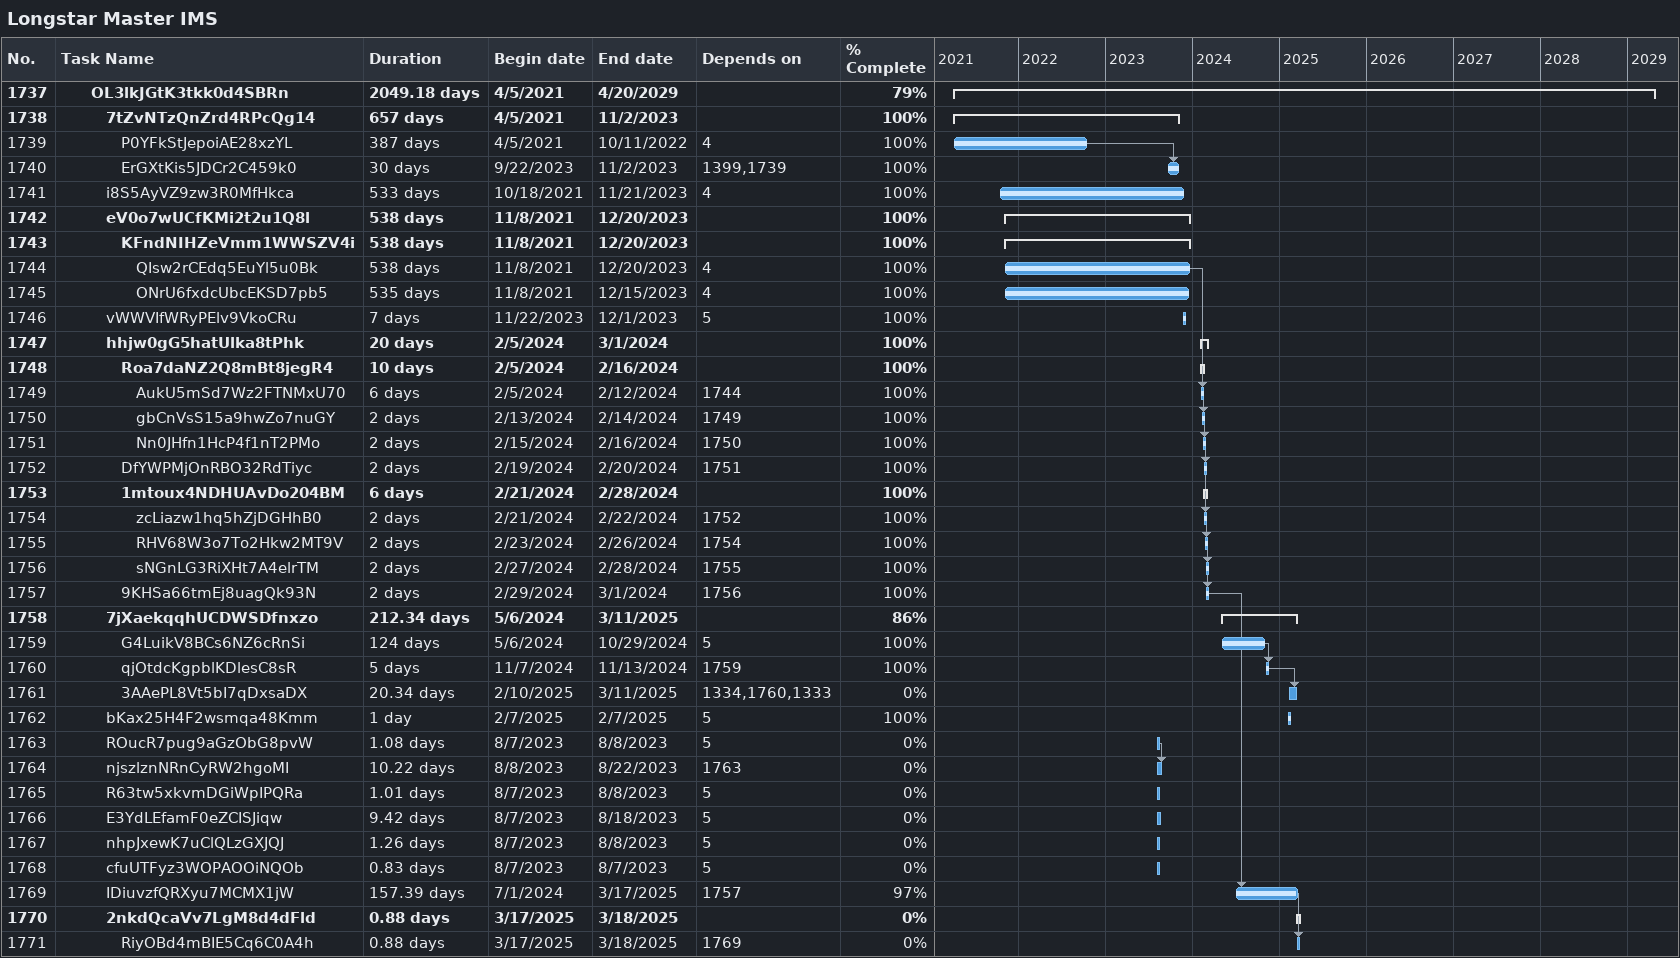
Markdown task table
Longstar Master IMS

| ID | Level | Task | Duration | Start | Finish | Predecessors | % complete |
|---|---|---|---|---|---|---|---|
| 1737 | 3 | **OL3lkJGtK3tkk0d4SBRn** | 2049.18d | 2021-04-05 | 2029-04-20 |  | 79 |
| 1738 | 4 | **7tZvNTzQnZrd4RPcQg14** | 657d | 2021-04-05 | 2023-11-02 |  | 100 |
| 1739 | 5 | P0YFkStJepoiAE28xzYL | 387d | 2021-04-05 | 2022-10-11 | 4 | 100 |
| 1740 | 5 | ErGXtKis5JDCr2C459k0 | 30d | 2023-09-22 | 2023-11-02 | 1399, 1739 | 100 |
| 1741 | 4 | i8S5AyVZ9zw3R0MfHkca | 533d | 2021-10-18 | 2023-11-21 | 4 | 100 |
| 1742 | 4 | **eV0o7wUCfKMi2t2u1Q8l** | 538d | 2021-11-08 | 2023-12-20 |  | 100 |
| 1743 | 5 | **KFndNIHZeVmm1WWSZV4i** | 538d | 2021-11-08 | 2023-12-20 |  | 100 |
| 1744 | 6 | QIsw2rCEdq5EuYl5u0Bk | 538d | 2021-11-08 | 2023-12-20 | 4 | 100 |
| 1745 | 6 | ONrU6fxdcUbcEKSD7pb5 | 535d | 2021-11-08 | 2023-12-15 | 4 | 100 |
| 1746 | 4 | vWWVIfWRyPElv9VkoCRu | 7d | 2023-11-22 | 2023-12-01 | 5 | 100 |
| 1747 | 4 | **hhjw0gG5hatUlka8tPhk** | 20d | 2024-02-05 | 2024-03-01 |  | 100 |
| 1748 | 5 | **Roa7daNZ2Q8mBt8jegR4** | 10d | 2024-02-05 | 2024-02-16 |  | 100 |
| 1749 | 6 | AukU5mSd7Wz2FTNMxU70 | 6d | 2024-02-05 | 2024-02-12 | 1744 | 100 |
| 1750 | 6 | gbCnVsS15a9hwZo7nuGY | 2d | 2024-02-13 | 2024-02-14 | 1749 | 100 |
| 1751 | 6 | Nn0JHfn1HcP4f1nT2PMo | 2d | 2024-02-15 | 2024-02-16 | 1750 | 100 |
| 1752 | 5 | DfYWPMjOnRBO32RdTiyc | 2d | 2024-02-19 | 2024-02-20 | 1751 | 100 |
| 1753 | 5 | **1mtoux4NDHUAvDo204BM** | 6d | 2024-02-21 | 2024-02-28 |  | 100 |
| 1754 | 6 | zcLiazw1hq5hZjDGHhB0 | 2d | 2024-02-21 | 2024-02-22 | 1752 | 100 |
| 1755 | 6 | RHV68W3o7To2Hkw2MT9V | 2d | 2024-02-23 | 2024-02-26 | 1754 | 100 |
| 1756 | 6 | sNGnLG3RiXHt7A4elrTM | 2d | 2024-02-27 | 2024-02-28 | 1755 | 100 |
| 1757 | 5 | 9KHSa66tmEj8uagQk93N | 2d | 2024-02-29 | 2024-03-01 | 1756 | 100 |
| 1758 | 4 | **7jXaekqqhUCDWSDfnxzo** | 212.34d | 2024-05-06 | 2025-03-11 |  | 86 |
| 1759 | 5 | G4LuikV8BCs6NZ6cRnSi | 124d | 2024-05-06 | 2024-10-29 | 5 | 100 |
| 1760 | 5 | qjOtdcKgpblKDlesC8sR | 5d | 2024-11-07 | 2024-11-13 | 1759 | 100 |
| 1761 | 5 | 3AAePL8Vt5bI7qDxsaDX | 20.34d | 2025-02-10 | 2025-03-11 | 1334, 1760, 1333 | 0 |
| 1762 | 4 | bKax25H4F2wsmqa48Kmm | 1d | 2025-02-07 | 2025-02-07 | 5 | 100 |
| 1763 | 4 | ROucR7pug9aGzObG8pvW | 1.08d | 2023-08-07 | 2023-08-08 | 5 | 0 |
| 1764 | 4 | njszlznNRnCyRW2hgoMI | 10.22d | 2023-08-08 | 2023-08-22 | 1763 | 0 |
| 1765 | 4 | R63tw5xkvmDGiWpIPQRa | 1.01d | 2023-08-07 | 2023-08-08 | 5 | 0 |
| 1766 | 4 | E3YdLEfamF0eZCISJiqw | 9.42d | 2023-08-07 | 2023-08-18 | 5 | 0 |
| 1767 | 4 | nhpJxewK7uClQLzGXJQJ | 1.26d | 2023-08-07 | 2023-08-08 | 5 | 0 |
| 1768 | 4 | cfuUTFyz3WOPAOOiNQOb | 0.83d | 2023-08-07 | 2023-08-07 | 5 | 0 |
| 1769 | 4 | IDiuvzfQRXyu7MCMX1jW | 157.39d | 2024-07-01 | 2025-03-17 | 1757 | 97 |
| 1770 | 4 | **2nkdQcaVv7LgM8d4dFld** | 0.88d | 2025-03-17 | 2025-03-18 |  | 0 |
| 1771 | 5 | RiyOBd4mBIE5Cq6C0A4h | 0.88d | 2025-03-17 | 2025-03-18 | 1769 | 0 |
